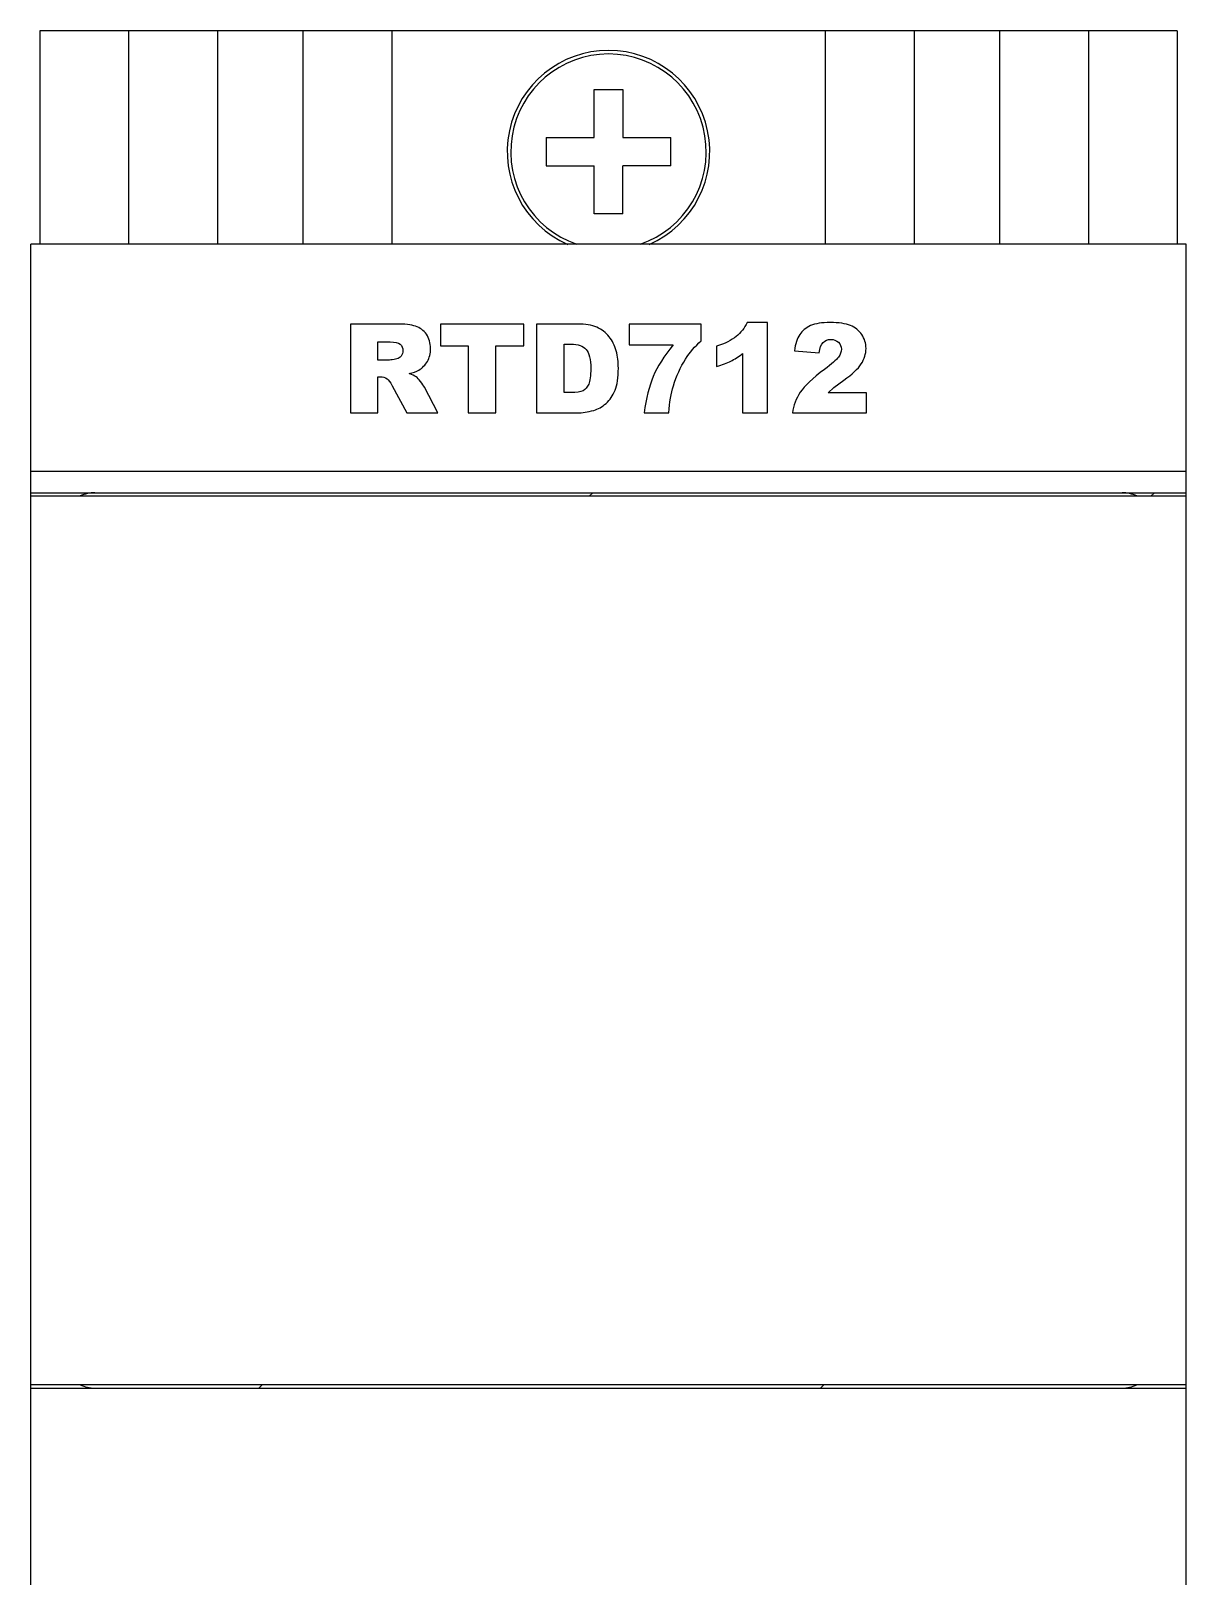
# Model space of a CAD drawing. Header units: inches. Extents: x 0 to 32, y 0 to 130.
# Drawn here: x -0.25 to 32.25, y 86.51 to 130 of the extents above; entities that cross this region are included whole.
import ezdxf

# ---------------------------------------------------------------- set-up
doc = ezdxf.new("R2010")
doc.units = ezdxf.units.IN
doc.header["$LTSCALE"] = 1.21
doc.header["$MEASUREMENT"] = 0
doc.layers.get('0').update_dxf_attribs({"linetype": 'CONTINUOUS'})
doc.layers.add('02___PRT_ALL_AXES', color=7, linetype='CONTINUOUS')
doc.layers.add('03___PRT_ALL_CURVES', color=7, linetype='CONTINUOUS')

msp = doc.modelspace()

# ---------------------------------------------------------------- linework, layer by layer
at = {"color": 7, "linetype": 'Continuous'}
for p, q in [((0, 130), (0, 124)), ((32, 130), (32, 124)), ((15.6, 127), (15.6, 128.35)), ((15.6, 128.35), (16.4, 128.35)), ((16.4, 128.35), (16.4, 127)), ((14.25, 127), (14.25, 126.2)), ((14.25, 127), (15.6, 127)), ((16.4, 127), (17.75, 127)), ((17.75, 126.2), (17.75, 127)), ((14.25, 126.2), (15.6, 126.2)), ((15.6, 124.85), (15.6, 126.2)), ((16.4, 124.85), (16.4, 126.2)), ((17.75, 126.2), (16.4, 126.2)), ((16.4, 124.85), (15.6, 124.85)), ((-0.25, 6), (-0.25, 124)), ((32.25, 124), (-0.25, 124)), ((32.25, 6), (32.25, 124)), ((32.25, 117.6), (-0.25, 117.6)), ((-0.25, 117), (32.25, 117)), ((32.25, 116.9), (-0.25, 116.9)), ((-0.25, 91.9), (32.25, 91.9)), ((-0.25, 91.8), (32.25, 91.8))]:
    msp.add_line(p, q, dxfattribs=at)
at = {"color": 2, "linetype": 'Continuous'}
for p, q in [((15.455, 116.9), (15.555, 117)), ((31.261, 116.9), (31.361, 117)), ((6.161, 91.8), (6.261, 91.9)), ((21.966, 91.8), (22.066, 91.9))]:
    msp.add_line(p, q, dxfattribs=at)
at = {"color": 7, "linetype": 'Continuous'}
for centre, radius, start, end in [((16, 126.6), 2.85, 293.7203, 246.2797), ((16, 126.6), 2.75, 288.8396, 251.1604), ((1.55, 116), 1, 90, 114.4508), ((30.45, 116), 1, 65.5492, 90), ((1.55, 92.8), 1, 245.5492, 270), ((30.45, 92.8), 1, 270, 294.4508)]:
    msp.add_arc(centre, radius, start, end, dxfattribs=at)
at = {"layer": '02___PRT_ALL_AXES', "color": 7, "linetype": 'Continuous'}
for p, q in [((32, 130), (0, 130)), ((2.5, 130), (2.5, 124)), ((5, 130), (5, 124)), ((7.4, 130), (7.4, 124)), ((9.9, 130), (9.9, 124)), ((22.1, 130), (22.1, 124)), ((24.6, 130), (24.6, 124)), ((27, 130), (27, 124)), ((29.5, 130), (29.5, 124))]:
    msp.add_line(p, q, dxfattribs=at)
at = {"layer": '03___PRT_ALL_CURVES', "color": 4, "linetype": 'Continuous'}
for p, q in [((20.474, 121.793), (19.899, 121.793)), ((20.474, 119.25), (20.474, 121.793)), ((8.738, 121.75), (8.738, 119.25)), ((10.025, 121.75), (8.738, 121.75)), ((11.269, 121.75), (11.269, 121.133)), ((13.617, 121.75), (11.269, 121.75)), ((13.617, 121.133), (13.617, 121.75)), ((13.977, 121.75), (13.977, 119.25)), ((15.124, 121.75), (13.977, 121.75)), ((16.582, 121.75), (16.582, 121.163)), ((18.61, 121.75), (16.582, 121.75)), ((18.61, 121.281), (18.61, 121.75)), ((9.514, 120.737), (9.514, 121.245)), ((9.514, 121.245), (9.853, 121.245)), ((11.269, 121.133), (12.056, 121.133)), ((12.056, 121.133), (12.056, 119.25)), ((12.829, 119.25), (12.829, 121.133)), ((12.829, 121.133), (13.617, 121.133)), ((14.749, 119.818), (14.749, 121.184)), ((14.749, 121.184), (14.942, 121.184)), ((16.582, 121.163), (17.817, 121.163)), ((19.041, 121.122), (19.041, 120.553)), ((19.771, 120.916), (19.771, 119.25)), ((21.229, 120.995), (21.925, 120.938)), ((9.84, 120.737), (9.514, 120.737)), ((9.514, 119.25), (9.514, 120.265)), ((9.514, 120.265), (9.582, 120.265)), ((22.343, 119.967), (22.624, 120.171)), ((9.911, 120.014), (10.324, 119.25)), ((11.197, 119.25), (10.822, 119.973)), ((14.938, 119.818), (14.749, 119.818)), ((22.178, 119.816), (22.343, 119.967)), ((23.262, 119.816), (22.178, 119.816)), ((23.262, 119.25), (23.262, 119.816)), ((8.738, 119.25), (9.514, 119.25)), ((10.324, 119.25), (11.197, 119.25)), ((12.056, 119.25), (12.829, 119.25)), ((13.977, 119.25), (15.124, 119.25)), ((17.004, 119.25), (17.696, 119.25)), ((19.771, 119.25), (20.474, 119.25)), ((21.178, 119.25), (23.262, 119.25))]:
    msp.add_line(p, q, dxfattribs=at)
for points in [[(19.899, 121.793), (19.824, 121.636), (19.722, 121.503), (19.592, 121.397)], [(22.237, 121.793), (22.002, 121.793), (21.819, 121.762), (21.686, 121.704)], [(22.806, 121.708), (22.67, 121.764), (22.481, 121.793), (22.237, 121.793)], [(10.573, 121.689), (10.447, 121.73), (10.264, 121.75), (10.025, 121.75)], [(10.877, 121.46), (10.8, 121.571), (10.699, 121.648), (10.573, 121.689)], [(10.994, 121.056), (10.994, 121.215), (10.955, 121.349), (10.877, 121.46)], [(15.672, 121.658), (15.532, 121.719), (15.349, 121.75), (15.124, 121.75)], [(16.017, 121.393), (15.926, 121.508), (15.812, 121.597), (15.672, 121.658)], [(16.216, 120.993), (16.175, 121.145), (16.108, 121.278), (16.017, 121.393)], [(19.592, 121.397), (19.461, 121.29), (19.277, 121.197), (19.041, 121.122)], [(21.379, 121.452), (21.306, 121.342), (21.257, 121.189), (21.229, 120.995)], [(21.686, 121.704), (21.553, 121.646), (21.451, 121.561), (21.379, 121.452)], [(23.127, 121.452), (23.049, 121.568), (22.943, 121.653), (22.806, 121.708)], [(23.245, 121.064), (23.245, 121.208), (23.206, 121.336), (23.127, 121.452)], [(9.853, 121.245), (9.993, 121.245), (10.09, 121.223), (10.141, 121.18)], [(10.141, 121.18), (10.193, 121.136), (10.218, 121.075), (10.218, 120.995)], [(10.218, 120.995), (10.218, 120.94), (10.201, 120.891), (10.169, 120.849)], [(10.904, 120.696), (10.963, 120.797), (10.994, 120.916), (10.994, 121.056)], [(14.942, 121.184), (15.141, 121.184), (15.285, 121.134), (15.371, 121.036)], [(15.371, 121.036), (15.457, 120.938), (15.501, 120.758), (15.501, 120.493)], [(16.277, 120.509), (16.277, 120.679), (16.257, 120.839), (16.216, 120.993)], [(17.817, 121.163), (17.563, 120.848), (17.377, 120.553), (17.26, 120.277)], [(18.168, 120.764), (18.286, 120.948), (18.433, 121.121), (18.61, 121.281)], [(19.441, 120.706), (19.546, 120.759), (19.657, 120.829), (19.771, 120.916)], [(21.925, 120.938), (21.944, 121.078), (21.981, 121.177), (22.038, 121.233)], [(22.038, 121.233), (22.094, 121.288), (22.167, 121.317), (22.256, 121.317)], [(22.256, 121.317), (22.341, 121.317), (22.411, 121.29), (22.467, 121.235)], [(22.467, 121.235), (22.524, 121.18), (22.553, 121.116), (22.553, 121.041)], [(22.553, 121.041), (22.553, 120.969), (22.524, 120.896), (22.467, 120.818)], [(23.111, 120.628), (23.199, 120.766), (23.245, 120.911), (23.245, 121.064)], [(10.044, 120.77), (9.942, 120.747), (9.874, 120.737), (9.84, 120.737)], [(10.169, 120.849), (10.136, 120.807), (10.095, 120.781), (10.044, 120.77)], [(10.661, 120.451), (10.764, 120.514), (10.846, 120.595), (10.904, 120.696)], [(15.501, 120.493), (15.501, 120.292), (15.481, 120.147), (15.442, 120.059)], [(16.185, 119.886), (16.246, 120.033), (16.277, 120.241), (16.277, 120.509)], [(17.827, 120.013), (17.911, 120.289), (18.025, 120.539), (18.168, 120.764)], [(19.041, 120.553), (19.202, 120.601), (19.335, 120.652), (19.441, 120.706)], [(22.077, 120.473), (21.743, 120.225), (21.516, 120.011), (21.395, 119.83)], [(22.467, 120.818), (22.409, 120.739), (22.28, 120.623), (22.077, 120.473)], [(22.624, 120.171), (22.86, 120.336), (23.022, 120.488), (23.111, 120.628)], [(9.582, 120.265), (9.652, 120.265), (9.715, 120.244), (9.77, 120.205)], [(9.77, 120.205), (9.812, 120.176), (9.858, 120.113), (9.911, 120.014)], [(10.389, 120.353), (10.505, 120.379), (10.595, 120.411), (10.661, 120.451)], [(10.59, 120.26), (10.549, 120.29), (10.481, 120.321), (10.389, 120.353)], [(10.714, 120.128), (10.66, 120.196), (10.619, 120.239), (10.59, 120.26)], [(10.822, 119.973), (10.803, 120.011), (10.767, 120.062), (10.714, 120.128)], [(15.442, 120.059), (15.404, 119.97), (15.351, 119.907), (15.283, 119.871)], [(17.26, 120.277), (17.143, 120), (17.058, 119.658), (17.004, 119.25)], [(15.283, 119.871), (15.215, 119.835), (15.099, 119.818), (14.938, 119.818)], [(15.932, 119.516), (16.04, 119.615), (16.124, 119.739), (16.185, 119.886)], [(17.696, 119.25), (17.718, 119.543), (17.762, 119.797), (17.827, 120.013)], [(21.395, 119.83), (21.274, 119.649), (21.202, 119.455), (21.178, 119.25)], [(15.124, 119.25), (15.261, 119.25), (15.414, 119.272), (15.585, 119.318)], [(15.585, 119.318), (15.708, 119.351), (15.823, 119.417), (15.932, 119.516)]]:
    msp.add_open_spline(points, degree=3, dxfattribs=at)

doc.saveas('drawing.dxf')
